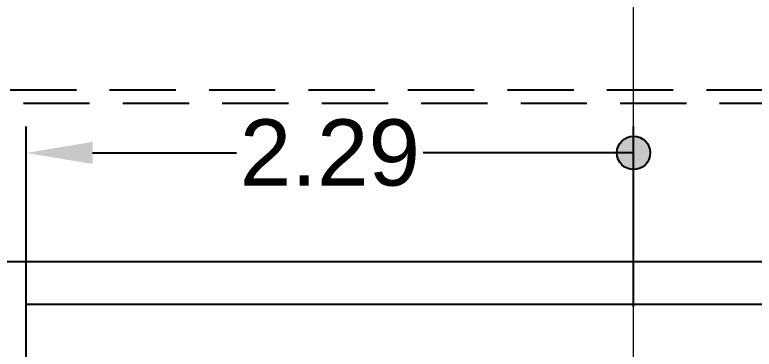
# Model space of a CAD drawing. Header units: metres. Extents: x -22 to 564, y 0 to 143.
# Drawn here: x 220.951 to 223.739, y 54.805 to 56.068 of the extents above; entities that cross this region are included whole.
import ezdxf

# ---------------------------------------------------------------- set-up
doc = ezdxf.new("R2010")
doc.units = ezdxf.units.M
doc.linetypes.add('EJES630', pattern=[6.3, 5.5, -0.4, 0, -0.4])
doc.linetypes.add('XREF 2N NEURO-ONCOLOGIA$0$DASHED2', pattern=[0.375, 0.25, -0.125])
for name, color, linetype in [('COTAS MIXTAS', 8, 'Continuous'), ('XREF 2N NEURO-ONCOLOGIA$0$LAMINA MULTIPERFORADA', 9, 'Continuous'), ('XREF 2N NEURO-ONCOLOGIA$0$NOVIDESA', 11, 'Continuous')]:
    doc.layers.add(name, color=color, linetype=linetype)
doc.layers.add('EJES', color=11, linetype='EJES630', lineweight=0)
doc.styles.add('COTAS', font='arial.ttf')
doc.dimstyles.new('100 MIXTA', dxfattribs={"dimtxt": 0.25, "dimasz": 0.25, "dimexe": 0.1, "dimexo": 0.1, "dimgap": 0.025, "dimtad": 0, "dimtih": 1, "dimtoh": 1, "dimzin": 1, "dimdsep": 46, "dimtxsty": 'COTAS', "dimblk1": 'PUNTO COTA MIXTA', "dimsah": 1, "dimcen": 0.1, "dimclrd": 256, "dimclre": 256, "dimclrt": 7, "dimadec": 0, "dimazin": 1, "dimtfac": 1, "dimtofl": 0, "dimtmove": 2, "dimatfit": 3, "dimfxl": 1, "dimtolj": 1, "dimtzin": 1, "dimlwd": -1, "dimlwe": -1, "dimarcsym": 0})

# ---------------------------------------------------------------- blocks, each defined once
blk = doc.blocks.new('XREF 2N NEURO-ONCOLOGIA')
at = {"layer": 'XREF 2N NEURO-ONCOLOGIA$0$LAMINA MULTIPERFORADA', "linetype": 'XREF 2N NEURO-ONCOLOGIA$0$DASHED2', "elevation": 0}
for points in [[(-0.7361, 52.1676), (17.0364, 52.1676), (17.0364, 26.8579), (22.3339, 26.8579), (22.3314, -3.0724), (-0.7361, -3.0724)], [(-0.6861, 52.1176), (16.9864, 52.1176), (16.9864, 26.8079), (22.2839, 26.8079), (22.2814, -3.0224), (-0.6861, -3.0224)]]:
    blk.add_lwpolyline(points, close=True, dxfattribs=at)
at = {"layer": 'XREF 2N NEURO-ONCOLOGIA$0$NOVIDESA', "elevation": 0}
for points in [[(21.6839, 21.6976), (21.6839, 26.2076), (16.3838, 26.2076)], [(16.2239, 26.0477), (21.5239, 26.0477), (21.5239, 21.8576)]]:
    blk.add_lwpolyline(points, dxfattribs=at)
blk = doc.blocks.new('PUNTO COTA MIXTA')
h = blk.add_hatch(color=256)
edge = h.paths.add_edge_path()
edge.add_arc((0, 0), 0.251, 0, 360)
at = {"color": 0, "linetype": 'ByBlock', "lineweight": -2}
blk.add_line((0, 0), (-1.01, 0), dxfattribs=at)
blk.add_circle((0, 0), 0.251)
blk = doc.blocks.new('*D145')
at = {"layer": 'COTAS MIXTAS', "transparency": 16777216}
for p, q in [((220.994, 54.9652), (220.994, 55.6464)), ((223.284, 54.9652), (223.284, 55.6464)), ((221.244, 55.5464), (221.7869, 55.5464)), ((223.034, 55.5464), (222.4911, 55.5464))]:
    blk.add_line(p, q, dxfattribs=at)
blk.add_solid([(221.244, 55.5881), (221.244, 55.5047), (220.994, 55.5464)], dxfattribs=at)
at = {"layer": 'COTAS MIXTAS', "transparency": 16777216, "xscale": 0.25, "yscale": 0.25, "zscale": 0.25}
blk.add_blockref('PUNTO COTA MIXTA', (223.284, 55.5464), dxfattribs=at)
at = {"layer": 'COTAS MIXTAS', "color": 7, "transparency": 16777216, "insert": (222.139, 55.5464), "char_height": 0.25, "attachment_point": 5, "style": 'COTAS'}
blk.add_mtext('\\A1;2.29', dxfattribs=at)

msp = doc.modelspace()

# ---------------------------------------------------------------- block references
at = {"rotation": 90}
msp.add_blockref('XREF 2N NEURO-ONCOLOGIA', (247.0412, 33.4511), dxfattribs=at)

# ---------------------------------------------------------------- next in the draw order: linework, layer by layer
at = {"layer": 'EJES'}
msp.add_line((223.2836, 33.1628), (223.2836, 58.5478), dxfattribs=at)

# ---------------------------------------------------------------- next in the draw order: dimensions: what is measured, and where the dimension line sits
at = {"layer": 'COTAS MIXTAS'}
dim = msp.add_linear_dim(base=(220.994, 55.5464, 0), p1=(223.284, 54.8652, 0), p2=(220.994, 54.8652, 0), dimstyle='100 MIXTA', dxfattribs=at)
dim.commit()
dim.dimension.update_dxf_attribs({"geometry": '*D145', "text_midpoint": (222.139, 55.5464, 0)})

doc.saveas('drawing.dxf')
